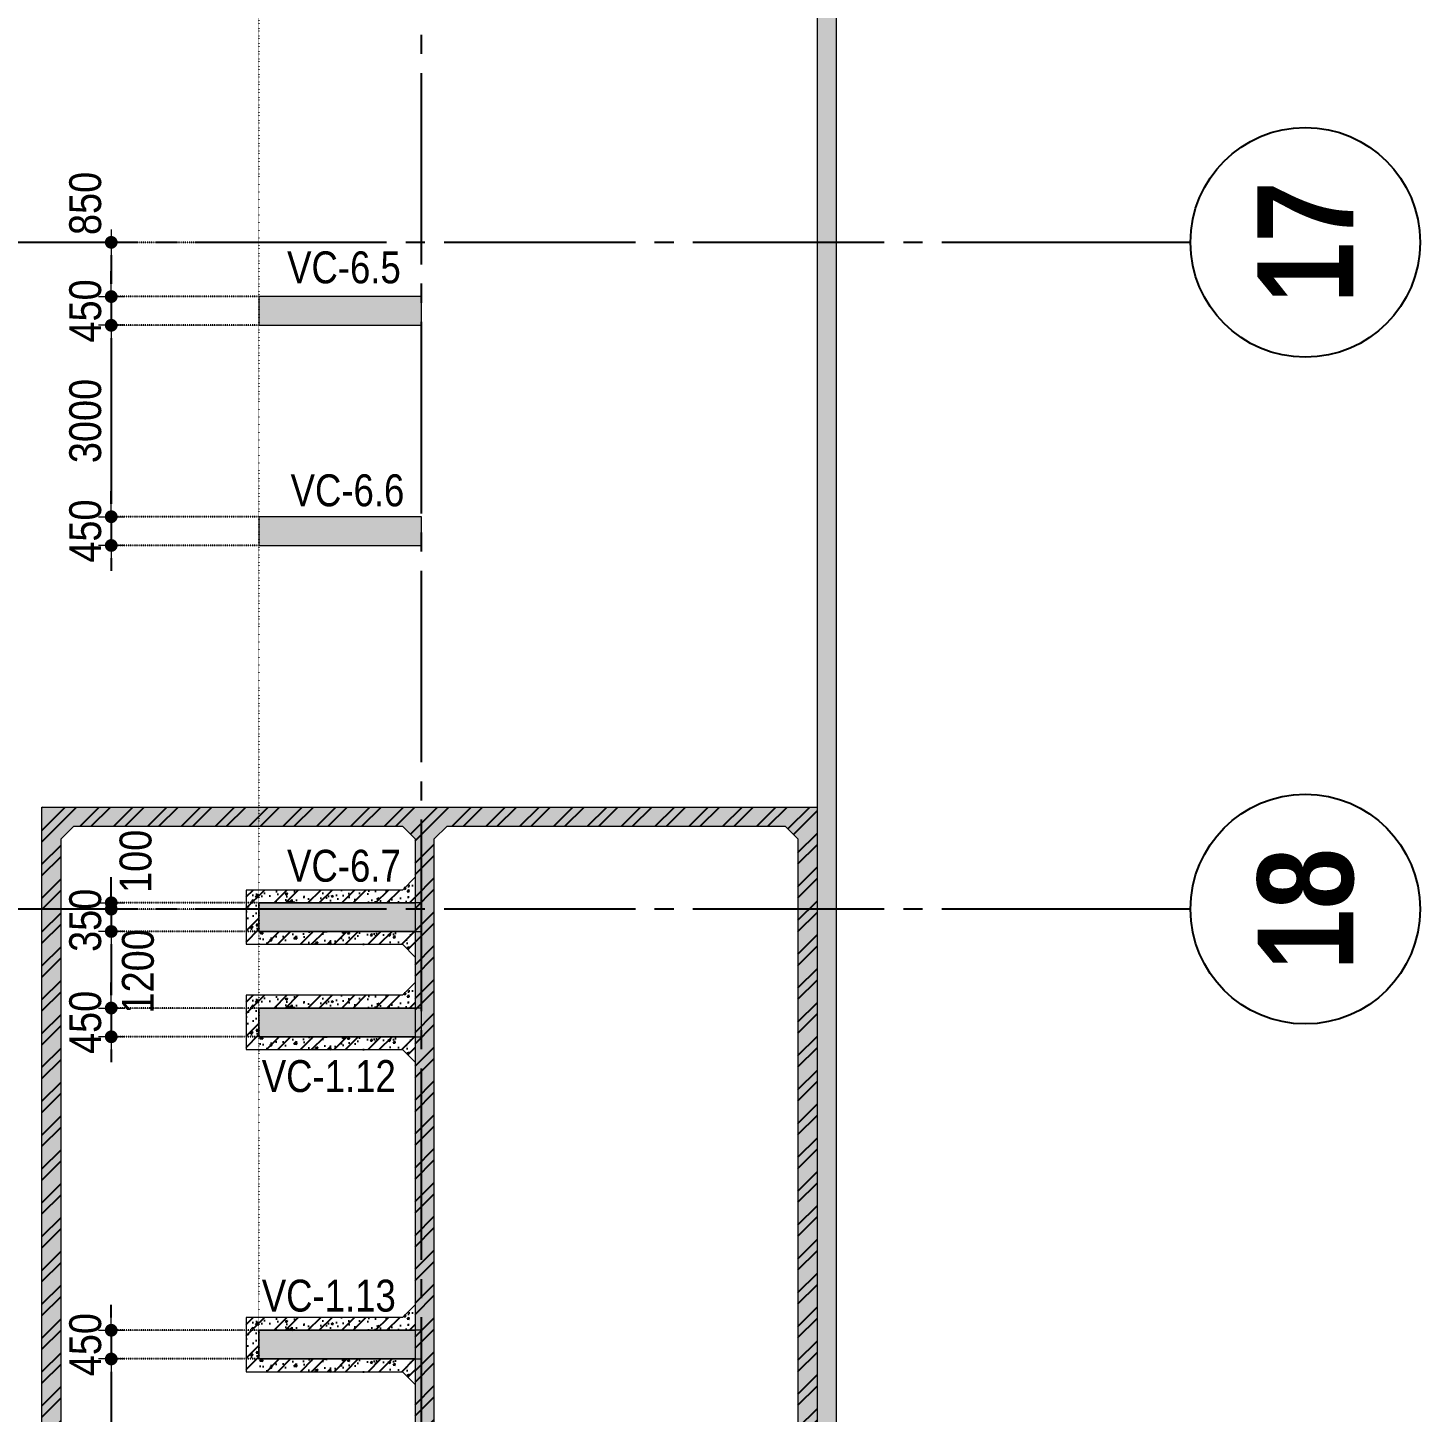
# Model space of a CAD drawing. Header units: millimetres. Extents: x -3973692 to -2843767, y 592734 to 838475.
# Drawn here: x -3855116 to -3833292, y 614348 to 636043 of the extents above; entities that cross this region are included whole.
import ezdxf
from ezdxf.enums import TextEntityAlignment as Align

# ---------------------------------------------------------------- set-up
doc = ezdxf.new("R2010")
doc.units = ezdxf.units.MM
doc.header["$MEASUREMENT"] = 0
doc.header["$PDMODE"] = 3
doc.header["$PDSIZE"] = -20
for name, pattern in [('CHG_XX_Cot_Ham 2$0$MB_Luoi truc$0$HTT Hidden 21', [3, 2, -1]), ('CHG_XX_Luoi truc$0$MB_Luoi truc$0$Center101', [13, 10, -1, 1, -1]), ('DIVIDE2', [15.875, 6.35, -3.175, 0, -3.175, 0, -3.175]), ('DOT2', [0.125, 0, -0.125]), ('HIDDEN5', [2.8375, 1.25, -1.5875])]:
    doc.linetypes.add(name, pattern=pattern)
doc.layers.get('0').update_dxf_attribs({"lineweight": 9})
doc.layers.get('Defpoints').update_dxf_attribs({"color": 10, "lineweight": 0})
for name, color, linetype, lineweight in [("'S_General_Dim_1", 1, 'Continuous', 18), ("'S_General_Divide_3 Intermediate", 3, 'DIVIDE2', 40), ('CHG_XX_Cot_Ham 2$0$NS-DuongBao', 3, 'Continuous', 18), ('CHG_XX_Cot_Ham 2$0$NS-Hatch', 8, 'Continuous', 25), ('CHG_XX_Cot_Ham 2$0$NS-Pier-H2', 150, 'Continuous', 13), ('CHG_XX_Cot_Ham 2$0$NS-Pier-H2 @ 1', 150, 'Continuous', 13), ('CHG_XX_Cot_Ham 2$0$NS-Pier-H2 @ 150 VP1', 150, 'Continuous', 13), ('CHG_XX_Cot_Ham 2$0$NS-Pier-H2 @ 150 VP2', 150, 'Continuous', 13), ('CHG_XX_Cot_Ham 2$0$NS-Pier-H2 @ 150 VP3', 150, 'Continuous', 13), ('CHG_XX_Cot_Ham 2$0$NS-Pier-H2 @ 150 VP4', 150, 'Continuous', 13), ('CHG_XX_Cot_Ham 2$0$NS-Pier-H2 @ 150 VP5', 150, 'Continuous', 13), ('CHG_XX_Cot_Ham 2$0$NS-Pier-H2 @ 150 VP6', 150, 'Continuous', 13), ('CHG_XX_Cot_Ham 2$0$NS-Pier-H2 @ 150 VP7', 150, 'Continuous', 13), ('CHG_XX_Cot_Ham 2$0$NS-Pier-H2 @ 150 VP8', 150, 'Continuous', 13), ('CHG_XX_Cot_Ham 2$0$NS-Pier-H2 @ 150 VP9', 150, 'Continuous', 13), ('CHG_XX_Cot_Ham 2$0$NS-Pier-H2 @ 150 VPModel', 150, 'Continuous', 13), ('TEXT', 7, 'Continuous', 15)]:
    doc.layers.add(name, color=color, linetype=linetype, lineweight=lineweight)
for name, color, linetype in [('CHG_XX_Luoi truc$0$Grid', 34, 'Continuous'), ('CHG_XX_Luoi truc$0$Grid Line', 251, 'CHG_XX_Luoi truc$0$MB_Luoi truc$0$Center101'), ('dim', 1, 'Continuous')]:
    doc.layers.add(name, color=color, linetype=linetype)
doc.styles.add('arial', font='arial.ttf', dxfattribs={"width": 0.85})
doc.styles.add('CHG_XX_Luoi truc$0$MB_Luoi truc$0$Grid A-F$0$VNI-HelveCB', font='')
doc.styles.add('TTP-HelCon', font='')
doc.styles.get('CHG_XX_Luoi truc$0$MB_Luoi truc$0$Grid A-F$0$VNI-HelveCB').set_extended_font_data('VNI-Helve-Condense', bold=True)
doc.styles.get('TTP-HelCon').set_extended_font_data('VNI-Helve-Condense')
doc.dimstyles.new('200', dxfattribs={"dimscale": 200, "dimtxt": 2.5, "dimasz": 1, "dimexe": 0, "dimexo": 0, "dimgap": 0.75, "dimtad": 1, "dimdec": 0, "dimrnd": 10, "dimzin": 9, "dimdsep": 46, "dimtxsty": 'arial', "dimblk1": 'DIMDOT', "dimblk2": 'DIMDOT', "dimsah": 1, "dimcen": 2, "dimdle": 3, "dimclre": 8, "dimclrt": 2, "dimadec": 0, "dimazin": 0, "dimtfac": 1, "dimtdec": 0, "dimtix": 1, "dimtmove": 2, "dimatfit": 3, "dimldrblk": 'DIMPIJL', "dimfxl": 1, "dimtvp": 1.8, "dimtolj": 1, "dimtzin": 0, "dimarcsym": 0})

# ---------------------------------------------------------------- blocks, each defined once
blk = doc.blocks.new('*U3253')
at = {"layer": 'CHG_XX_Cot_Ham 2$0$NS-Pier-H2 @ 1'}
h = blk.add_hatch(color=256, dxfattribs=at)
h.dxf.hatch_style = 1
h.paths.add_polyline_path([(450, 0), (0, 0), (0, -2550), (450, -2550)])
at = {"layer": 'CHG_XX_Cot_Ham 2$0$NS-Pier-H2 @ 150 VP1'}
h = blk.add_hatch(color=256, dxfattribs=at)
h.dxf.hatch_style = 1
h.paths.add_polyline_path([(450, 0), (0, 0), (0, -2550), (450, -2550)])
at = {"layer": 'CHG_XX_Cot_Ham 2$0$NS-Pier-H2 @ 150 VP2'}
h = blk.add_hatch(color=256, dxfattribs=at)
h.dxf.hatch_style = 1
h.paths.add_polyline_path([(450, 0), (0, 0), (0, -2550), (450, -2550)])
at = {"layer": 'CHG_XX_Cot_Ham 2$0$NS-Pier-H2 @ 150 VP3'}
h = blk.add_hatch(color=256, dxfattribs=at)
h.dxf.hatch_style = 1
h.paths.add_polyline_path([(450, 0), (0, 0), (0, -2550), (450, -2550)])
at = {"layer": 'CHG_XX_Cot_Ham 2$0$NS-Pier-H2 @ 150 VP4'}
h = blk.add_hatch(color=256, dxfattribs=at)
h.dxf.hatch_style = 1
h.paths.add_polyline_path([(450, 0), (0, 0), (0, -2550), (450, -2550)])
at = {"layer": 'CHG_XX_Cot_Ham 2$0$NS-Pier-H2 @ 150 VP5'}
h = blk.add_hatch(color=256, dxfattribs=at)
h.dxf.hatch_style = 1
h.paths.add_polyline_path([(450, 0), (0, 0), (0, -2550), (450, -2550)])
at = {"layer": 'CHG_XX_Cot_Ham 2$0$NS-Pier-H2 @ 150 VP6'}
h = blk.add_hatch(color=256, dxfattribs=at)
h.dxf.hatch_style = 1
h.paths.add_polyline_path([(450, 0), (0, 0), (0, -2550), (450, -2550)])
at = {"layer": 'CHG_XX_Cot_Ham 2$0$NS-Pier-H2 @ 150 VP7'}
h = blk.add_hatch(color=256, dxfattribs=at)
h.dxf.hatch_style = 1
h.paths.add_polyline_path([(450, 0), (0, 0), (0, -2550), (450, -2550)])
at = {"layer": 'CHG_XX_Cot_Ham 2$0$NS-Pier-H2 @ 150 VP8'}
h = blk.add_hatch(color=256, dxfattribs=at)
h.dxf.hatch_style = 1
h.paths.add_polyline_path([(450, 0), (0, 0), (0, -2550), (450, -2550)])
at = {"layer": 'CHG_XX_Cot_Ham 2$0$NS-Pier-H2 @ 150 VP9'}
h = blk.add_hatch(color=256, dxfattribs=at)
h.dxf.hatch_style = 1
h.paths.add_polyline_path([(450, 0), (0, 0), (0, -2550), (450, -2550)])
at = {"layer": 'CHG_XX_Cot_Ham 2$0$NS-Pier-H2 @ 150 VPModel'}
h = blk.add_hatch(color=256, dxfattribs=at)
h.dxf.hatch_style = 1
h.paths.add_polyline_path([(450, 0), (0, 0), (0, -2550), (450, -2550)])
blk = doc.blocks.new('CHG_XX_Cot_Ham 2$0$Block A_C450x2250')
at = {"layer": 'CHG_XX_Cot_Ham 2$0$NS-Pier-H2'}
blk.add_lwpolyline([(450, -2550), (0, -2550), (0, 0), (450, 0)], close=True, dxfattribs=at)
blk.add_blockref('*U3253', (0, 0), dxfattribs=at)
blk = doc.blocks.new('*U2841')
at = {"layer": 'CHG_XX_Luoi truc$0$Grid Line'}
blk.add_line((0, 0), (0, 608), dxfattribs=at)
at = {"layer": 'CHG_XX_Luoi truc$0$Grid', "lineweight": -2, "style": 'CHG_XX_Luoi truc$0$MB_Luoi truc$0$Grid A-F$0$VNI-HelveCB'}
for tag, p in [('GRIDSUB', (0, 617)), ('GRID', (0, -9))]:
    blk.add_attdef(tag, text='', height=5, dxfattribs=at).set_placement(p, align=Align.MIDDLE)
blk = doc.blocks.new('*U2843')
at = {"layer": 'CHG_XX_Luoi truc$0$Grid', "lineweight": -2}
blk.add_line((0, -3), (0, 0), dxfattribs=at)
blk.add_circle((0, -9), 6, dxfattribs=at)
at = {"layer": 'CHG_XX_Luoi truc$0$Grid Line'}
blk.add_line((0, 0), (0, 438), dxfattribs=at)
at = {"layer": 'CHG_XX_Luoi truc$0$Grid', "lineweight": -2, "style": 'CHG_XX_Luoi truc$0$MB_Luoi truc$0$Grid A-F$0$VNI-HelveCB'}
for tag, p in [('GRIDSUB', (0, 447)), ('GRID', (0, -9))]:
    blk.add_attdef(tag, text='', height=5, dxfattribs=at).set_placement(p, align=Align.MIDDLE)
blk = doc.blocks.new('CHG_XX_Luoi truc')
at = {"layer": 'CHG_XX_Luoi truc$0$Grid', "xscale": 300, "yscale": 300, "zscale": 300}
blk.add_blockref('*U2841', (99550, -12747), dxfattribs=at)
at = {"layer": 'CHG_XX_Luoi truc$0$Grid'}
ref = blk.add_blockref('*U2843', (110703, 22700), dxfattribs=dict(at, xscale=300.0000000000013, yscale=300.0000000000013, zscale=300.0000000000013, rotation=90))
ref.add_attrib('GRID', '17', dxfattribs={"lineweight": -2, "height": 1500, "rotation": 90, "style": 'CHG_XX_Luoi truc$0$MB_Luoi truc$0$Grid A-F$0$VNI-HelveCB'}).set_placement((113403, 22700), align=Align.MIDDLE)
ref = blk.add_blockref('*U2843', (110703, 12250), dxfattribs=dict(at, xscale=300.0000000000013, yscale=300.0000000000013, zscale=300.0000000000013, rotation=90))
ref.add_attrib('GRID', '18', dxfattribs={"lineweight": -2, "height": 1500, "rotation": 90, "style": 'CHG_XX_Luoi truc$0$MB_Luoi truc$0$Grid A-F$0$VNI-HelveCB'}).set_placement((113403, 12250), align=Align.MIDDLE)
blk = doc.blocks.new('CHG_XX_Cot_Ham 2')
at = {"layer": 'CHG_XX_Cot_Ham 2$0$NS-Hatch'}
h = blk.add_hatch(dxfattribs=at)
h.set_pattern_fill('ANSI32', color=256, scale=1000, style=0)
h.set_pattern_definition([(45, (-2213769.43, 588216.8), (-265.165043, 265.165043), []), (45, (-2213592.66, 588216.8), (-265.165043, 265.165043), [])])
h.paths.add_polyline_path([(99450, -8200), (99250, -8400), (94099.8, -8400), (93899.8, -8200), (93899.8, 13349.8), (94100, 13550), (96700, 13550), (99250, 13550), (99450, 13350)], flags=16)
h.paths.add_polyline_path([(93599.8, 13850), (97000, 13850), (99550, 13850), (105750, 13850), (105750, -5913.6), (103434.7, -8700), (93599.8, -8700)])
h.paths.add_polyline_path([(99950, 13550), (105250, 13550), (105450, 13350), (105450, -5805.3), (103294, -8400), (99950, -8400), (99750, -8200), (99750, 13350)])
h = blk.add_hatch(dxfattribs=at)
h.set_pattern_fill('AR-CONC', color=256, scale=50)
h.set_pattern_definition([(50, (0, 0), (358.6301, -31.3761), [37.5, -412.5]), (355, (0, 0), (-69.3757, 376.0961), [30, -330]), (100.45144, (29.9, -2.6), (289.2544, 344.72), [31.8701, -350.571]), (46.1842, (0, 100), (533.6207, -82.7596), [56.25, -618.75]), (96.63564, (44.47, 93.1), (467.331, 487.0593), [47.8052, -525.857]), (351.18416, (0, 100), (467.331, 487.0593), [45, -495]), (21, (50, 75), (298.4535, -201.30945), [37.5, -412.5]), (326, (50, 75), (121.6577, 362.575), [30, -330]), (71.45144, (74.87, 58.22), (420.1112, 161.2656), [31.8701, -350.571]), (37.5, (0, 0), (6.07993, 166.44693), [0, -326, 0, -335, 0, -331.25]), (7.5, (0, 0), (131.53477, 197.20586), [0, -191, 0, -318.5, 0, -126.25]), (327.5, (-111.5, 0), (266.91122, -11.27744), [0, -125, 0, -390, 0, -517.5]), (317.5, (-161.5, 0), (291.5931, 50.0525), [0, -162.5, 0, -259, 0, -367.5])])
h.paths.add_polyline_path([(99450, -8200), (99250, -8400), (94099.8, -8400), (93899.8, -8200), (93899.8, 13349.8), (94100, 13550), (96700, 13550), (99250, 13550), (99450, 13350)], flags=16)
h.paths.add_polyline_path([(93599.8, 13850), (97000, 13850), (99550, 13850), (105750, 13850), (105750, -5913.6), (103434.7, -8700), (93599.8, -8700)])
h.paths.add_polyline_path([(99950, 13550), (105250, 13550), (105450, 13350), (105450, -5805.3), (103294, -8400), (99950, -8400), (99750, -8200), (99750, 13350)])
h = blk.add_hatch(dxfattribs=at)
h.set_pattern_fill('AR-CONC', color=256, scale=50)
h.set_pattern_definition([(50, (-2213769.43, 588216.8), (358.63009, -31.376067), [37.5, -412.5]), (355, (-2213769.43, 588216.8), (-69.375667, 376.096067), [30, -330]), (100.451444, (-2213739.55, 588214.2), (289.254423, 344.719995), [31.870096, -350.571056]), (46.1842, (-2213769.43, 588316.8), (533.620665, -82.75964), [56.25, -618.75]), (96.635635, (-2213724.97, 588309.9), (467.33097, 487.0593), [47.80517, -525.85688]), (351.184164, (-2213769.43, 588316.8), (467.33097, 487.0593), [45, -495]), (21, (-2213719.43, 588291.8), (298.453526, -201.309445), [37.5, -412.5]), (326, (-2213719.43, 588291.8), (121.657666, 362.57502), [30, -330]), (71.451445, (-2213694.56, 588275.03), (420.11119, 161.265576), [31.870095, -350.571056]), (37.5, (-2213769.43, 588216.81), (6.079928, 166.446927), [0, -326, 0, -335, 0, -331.25]), (7.5, (-2213769.43, 588216.81), (131.534769, 197.205856), [0, -191, 0, -318.5, 0, -126.25]), (327.5, (-2213880.93, 588216.81), (266.911218, -11.277436), [0, -125, 0, -390, 0, -517.5]), (317.5, (-2213930.93, 588216.8), (291.593085, 50.052491), [0, -162.5, 0, -259, 0, -367.5])])
h.paths.add_polyline_path([(99450, 12750), (99250, 12550), (96800, 12550), (96800, 11700), (99250, 11700), (99450, 11500), (99450, 11900), (97000, 11900), (97000, 12350), (99450, 12350)])
h = blk.add_hatch(dxfattribs=at)
h.set_pattern_fill('ANSI32', color=256, scale=1000, style=0)
h.set_pattern_definition([(45, (-2213769.43, 588216.8), (-265.16504, 265.16504), []), (45, (-2213592.66, 588216.8), (-265.16504, 265.16504), [])])
h.paths.add_polyline_path([(99450, 12750), (99250, 12550), (96800, 12550), (96800, 11700), (99250, 11700), (99450, 11500), (99450, 11900), (97000, 11900), (97000, 12350), (99450, 12350)])
h = blk.add_hatch(dxfattribs=at)
h.set_pattern_fill('AR-CONC', color=256, scale=50)
h.set_pattern_definition([(50, (-2213769.43, 586566.8), (358.63009, -31.376067), [37.5, -412.5]), (355, (-2213769.43, 586566.8), (-69.375667, 376.096067), [30, -330]), (100.451444, (-2213739.55, 586564.2), (289.254423, 344.719995), [31.870096, -350.571056]), (46.1842, (-2213769.43, 586666.8), (533.620665, -82.75964), [56.25, -618.75]), (96.635635, (-2213724.97, 586659.9), (467.33097, 487.0593), [47.80517, -525.85688]), (351.184164, (-2213769.43, 586666.8), (467.33097, 487.0593), [45, -495]), (21, (-2213719.43, 586641.8), (298.453526, -201.309445), [37.5, -412.5]), (326, (-2213719.43, 586641.8), (121.657666, 362.57502), [30, -330]), (71.451445, (-2213694.56, 586625.03), (420.11119, 161.265576), [31.870095, -350.571056]), (37.5, (-2213769.43, 586566.81), (6.079928, 166.446927), [0, -326, 0, -335, 0, -331.25]), (7.5, (-2213769.43, 586566.81), (131.534769, 197.205856), [0, -191, 0, -318.5, 0, -126.25]), (327.5, (-2213880.93, 586566.81), (266.911218, -11.277436), [0, -125, 0, -390, 0, -517.5]), (317.5, (-2213930.93, 586566.8), (291.593085, 50.052491), [0, -162.5, 0, -259, 0, -367.5])])
h.paths.add_polyline_path([(99450, 11100), (99250, 10900), (96800, 10900), (96800, 10050), (99250, 10050), (99450, 9850), (99450, 10250), (97000, 10250), (97000, 10700), (99450, 10700)])
h = blk.add_hatch(dxfattribs=at)
h.set_pattern_fill('ANSI32', color=256, scale=1000, style=0)
h.set_pattern_definition([(45, (-2213769.43, 586566.8), (-265.16504, 265.16504), []), (45, (-2213592.66, 586566.8), (-265.16504, 265.16504), [])])
h.paths.add_polyline_path([(99450, 11100), (99250, 10900), (96800, 10900), (96800, 10050), (99250, 10050), (99450, 9850), (99450, 10250), (97000, 10250), (97000, 10700), (99450, 10700)])
h = blk.add_hatch(dxfattribs=at)
h.set_pattern_fill('AR-CONC', color=256, scale=50)
h.set_pattern_definition([(50, (-2213769.43, 581516.8), (358.63009, -31.376067), [37.5, -412.5]), (355, (-2213769.43, 581516.8), (-69.375667, 376.096067), [30, -330]), (100.451444, (-2213739.55, 581514.2), (289.254423, 344.719995), [31.870096, -350.571056]), (46.1842, (-2213769.43, 581616.8), (533.620665, -82.75964), [56.25, -618.75]), (96.635635, (-2213724.97, 581609.9), (467.33097, 487.0593), [47.80517, -525.85688]), (351.184164, (-2213769.43, 581616.8), (467.33097, 487.0593), [45, -495]), (21, (-2213719.43, 581591.8), (298.453526, -201.309445), [37.5, -412.5]), (326, (-2213719.43, 581591.8), (121.657666, 362.57502), [30, -330]), (71.451445, (-2213694.56, 581575.03), (420.11119, 161.265576), [31.870095, -350.571056]), (37.5, (-2213769.43, 581516.81), (6.079928, 166.446927), [0, -326, 0, -335, 0, -331.25]), (7.5, (-2213769.43, 581516.81), (131.534769, 197.205856), [0, -191, 0, -318.5, 0, -126.25]), (327.5, (-2213880.93, 581516.81), (266.911218, -11.277436), [0, -125, 0, -390, 0, -517.5]), (317.5, (-2213930.93, 581516.8), (291.593085, 50.052491), [0, -162.5, 0, -259, 0, -367.5])])
h.paths.add_polyline_path([(99450, 6050), (99250, 5850), (96800, 5850), (96800, 5000), (99250, 5000), (99450, 4800), (99450, 5200), (97000, 5200), (97000, 5650), (99450, 5650)])
h = blk.add_hatch(dxfattribs=at)
h.set_pattern_fill('ANSI32', color=256, scale=1000, style=0)
h.set_pattern_definition([(45, (-2213769.43, 581516.8), (-265.16504, 265.16504), []), (45, (-2213592.66, 581516.8), (-265.16504, 265.16504), [])])
h.paths.add_polyline_path([(99450, 6050), (99250, 5850), (96800, 5850), (96800, 5000), (99250, 5000), (99450, 4800), (99450, 5200), (97000, 5200), (97000, 5650), (99450, 5650)])
at = {"layer": 'CHG_XX_Cot_Ham 2$0$NS-Pier-H2'}
h = blk.add_hatch(color=256, dxfattribs=at)
h.dxf.hatch_style = 1
h.paths.add_polyline_path([(99639.2, 163400), (-10900, 163400), (-10900, 85450), (-300, 85450), (-300, 84050), (32350, 84050), (32350, -9000), (103575.5, -9000), (106050, -6022), (106050, 158254.3)])
h.paths.add_polyline_path([(99533.7, 163100), (105750, 158110.4), (105750, 90450), (105650, 90450), (105750, 90450), (105750, 13850), (105750, 13722.3), (105750, -5913.6), (103434.7, -8700), (93599.8, -8700), (93299.8, -8700), (32650, -8700), (32650, 84350), (0, 84350), (0, 85750), (-10600, 85750), (-10600, 163100), (93600, 163100)], flags=16)
at = {"layer": 'CHG_XX_Cot_Ham 2$0$NS-DuongBao'}
for points in [[(93599.8, 13850), (97000, 13850), (97000, 13850), (99550, 13850), (99550, 13850), (105750, 13850), (105750, -5913.6), (103434.7, -8700), (93599.8, -8700), (93599.8, 13850)], [(99450, -8200), (99250, -8400), (94099.8, -8400), (93899.8, -8200), (93899.8, 13349.8), (94100, 13550), (96700, 13550), (96700, 13550), (99250, 13550), (99450, 13350), (99450, -8200)], [(105450, 13350), (105450, -5805.3), (103294, -8400), (99950, -8400), (99750, -8200), (99750, 13350), (99950, 13550), (105250, 13550), (105450, 13350)], [(99450, 12750), (99250, 12550), (96800, 12550), (96800, 11700), (99250, 11700), (99450, 11500)], [(99450, 11100), (99250, 10900), (96800, 10900), (96800, 10050), (99250, 10050), (99450, 9850)], [(99450, 6050), (99250, 5850), (96800, 5850), (96800, 5000), (99250, 5000), (99450, 4800)]]:
    blk.add_lwpolyline(points, dxfattribs=at)
at = {"layer": 'CHG_XX_Cot_Ham 2$0$NS-Pier-H2'}
for p, q in [((106050, 158254.3), (106050, -6022)), ((105750, 90450), (105750, 13850)), ((99550, 13850), (99550, 13850)), ((105650, 13850), (105750, 13850))]:
    blk.add_line(p, q, dxfattribs=at)
at = {"layer": 'CHG_XX_Cot_Ham 2$0$NS-Pier-H2', "linetype": 'CHG_XX_Cot_Ham 2$0$MB_Luoi truc$0$HTT Hidden 21'}
blk.add_lwpolyline([(99639.2, 163400), (106050, 158254.3), (106050, -6022), (103575.5, -9000), (32350, -9000), (32350, 84050), (-300, 84050), (-300, 85450), (-10900, 85450), (-10900, 163400)], close=True, dxfattribs=at)
at = {"layer": 'CHG_XX_Cot_Ham 2$0$NS-Pier-H2'}
for points in [[(97000, 12350), (99450, 12350), (99450, 11900), (97000, 11900)], [(97000, 10700), (99450, 10700), (99450, 10250), (97000, 10250)], [(97000, 5650), (99450, 5650), (99450, 5200), (97000, 5200)]]:
    blk.add_lwpolyline(points, close=True, dxfattribs=at)
for points in [[(99450, 11500), (99450, 11100)], [(99450, 9850), (99450, 6050)], [(99450, 4800), (99450, -8100)]]:
    blk.add_lwpolyline(points, dxfattribs=at)
blk.add_blockref('CHG_XX_Luoi truc', (0, 0), dxfattribs=at)
at = {"layer": 'CHG_XX_Cot_Ham 2$0$NS-Pier-H2', "xscale": -1, "rotation": 90}
for p in [(97000, 21850), (97000, 18400), (97000, 12350), (97000, 10700), (97000, 5650)]:
    blk.add_blockref('CHG_XX_Cot_Ham 2$0$Block A_C450x2250', p, dxfattribs=at)
blk = doc.blocks.new('c')
at = {"layer": 'TEXT', "color": 3, "style": 'TTP-HelCon'}
for s, p in [('VC-6.5', (-2107, 22058)), ('VC-6.6', (-2052, 18564)), ('VC-6.7', (-2107, 12680)), ('VC-1.12', (-2504, 9384)), ('VC-1.13', (-2504, 5943))]:
    blk.add_text(s, height=500, dxfattribs=at).set_placement(p)
blk = doc.blocks.new('DIMDOT')
for p, q in [((1, 0), (-1, 0)), ((0, -1), (0, 1))]:
    blk.add_line(p, q)
at = {"const_width": 0.5}
blk.add_lwpolyline([(-0.25, 0, 1), (0.25, 0, 1)], format="xyb", close=True, dxfattribs=at)
blk = doc.blocks.new('*D2161')
at = {"layer": "'S_General_Dim_1", "color": 8, "linetype": 'HIDDEN5', "lineweight": -2, "transparency": 16777216}
for p, q in [((-3851495, 632681), (-3853809, 632681)), ((-3851495, 631831), (-3853809, 631831))]:
    blk.add_line(p, q, dxfattribs=at)
at = {"layer": "'S_General_Dim_1", "color": 0, "lineweight": -2, "transparency": 16777216}
blk.add_line((-3853809, 632481), (-3853809, 632031), dxfattribs=at)
at = {"layer": 'Defpoints', "color": 0, "transparency": 16777216}
for p in [(-3851495, 632681), (-3853809, 631831), (-3851495, 631831)]:
    blk.add_point(p, dxfattribs=at)
at = {"layer": "'S_General_Dim_1", "color": 0, "lineweight": -2, "transparency": 16777216, "xscale": 200, "yscale": 200, "zscale": 200}
for p, rotation in [((-3853809, 632681), 90), ((-3853809, 631831), 270)]:
    blk.add_blockref('DIMDOT', p, dxfattribs=dict(at, rotation=rotation))
at = {"layer": "'S_General_Dim_1", "color": 2, "transparency": 16777216, "insert": (-3854214, 633291), "char_height": 500, "attachment_point": 5, "rotation": 90, "style": 'arial'}
blk.add_mtext('\\A1;850', dxfattribs=at)
blk = doc.blocks.new('DIMPIJL')
at = {"linetype": 'ByBlock'}
blk.add_solid([(-2.5, 0.42), (-2.5, -0.42), (0, 0)], dxfattribs=at)
blk = doc.blocks.new('*D2162')
at = {"layer": "'S_General_Dim_1", "color": 0, "lineweight": -2, "transparency": 16777216}
for p, q in [((-3853809, 632031), (-3853809, 632231)), ((-3853809, 631831), (-3853809, 631381)), ((-3853809, 631181), (-3853809, 630981))]:
    blk.add_line(p, q, dxfattribs=at)
at = {"layer": "'S_General_Dim_1", "color": 8, "linetype": 'HIDDEN5', "lineweight": -2, "transparency": 16777216}
for p, q in [((-3851495, 631831), (-3853809, 631831)), ((-3851495, 631381), (-3853809, 631381))]:
    blk.add_line(p, q, dxfattribs=at)
at = {"layer": 'Defpoints', "color": 0, "transparency": 16777216}
for p in [(-3851495, 631831), (-3853809, 631381), (-3851495, 631381)]:
    blk.add_point(p, dxfattribs=at)
at = {"layer": "'S_General_Dim_1", "color": 0, "lineweight": -2, "transparency": 16777216, "xscale": 200, "yscale": 200, "zscale": 200}
for p, rotation in [((-3853809, 631831), 270), ((-3853809, 631381), 90)]:
    blk.add_blockref('DIMDOT', p, dxfattribs=dict(at, rotation=rotation))
at = {"layer": "'S_General_Dim_1", "color": 2, "transparency": 16777216, "insert": (-3854214, 631606), "char_height": 500, "attachment_point": 5, "rotation": 90, "style": 'arial'}
blk.add_mtext('\\A1;450', dxfattribs=at)
blk = doc.blocks.new('*D2163')
at = {"layer": "'S_General_Dim_1", "color": 8, "linetype": 'HIDDEN5', "lineweight": -2, "transparency": 16777216}
for p, q in [((-3851495, 631381), (-3853809, 631381)), ((-3851495, 628381), (-3853809, 628381))]:
    blk.add_line(p, q, dxfattribs=at)
at = {"layer": "'S_General_Dim_1", "color": 0, "lineweight": -2, "transparency": 16777216}
blk.add_line((-3853809, 631181), (-3853809, 628581), dxfattribs=at)
at = {"layer": 'Defpoints', "color": 0, "transparency": 16777216}
for p in [(-3851495, 631381), (-3853809, 628381), (-3851495, 628381)]:
    blk.add_point(p, dxfattribs=at)
at = {"layer": "'S_General_Dim_1", "color": 0, "lineweight": -2, "transparency": 16777216, "xscale": 200, "yscale": 200, "zscale": 200}
for p, rotation in [((-3853809, 631381), 90), ((-3853809, 628381), 270)]:
    blk.add_blockref('DIMDOT', p, dxfattribs=dict(at, rotation=rotation))
at = {"layer": "'S_General_Dim_1", "color": 2, "transparency": 16777216, "insert": (-3854214, 629881), "char_height": 500, "attachment_point": 5, "rotation": 90, "style": 'arial'}
blk.add_mtext('\\A1;3000', dxfattribs=at)
blk = doc.blocks.new('*D2164')
at = {"layer": "'S_General_Dim_1", "color": 0, "lineweight": -2, "transparency": 16777216}
for p, q in [((-3853809, 628581), (-3853809, 628781)), ((-3853809, 628381), (-3853809, 627931)), ((-3853809, 627731), (-3853809, 627531))]:
    blk.add_line(p, q, dxfattribs=at)
at = {"layer": "'S_General_Dim_1", "color": 8, "linetype": 'HIDDEN5', "lineweight": -2, "transparency": 16777216}
for p, q in [((-3851495, 628381), (-3853809, 628381)), ((-3851495, 627931), (-3853809, 627931))]:
    blk.add_line(p, q, dxfattribs=at)
at = {"layer": 'Defpoints', "color": 0, "transparency": 16777216}
for p in [(-3851495, 628381), (-3853809, 627931), (-3851495, 627931)]:
    blk.add_point(p, dxfattribs=at)
at = {"layer": "'S_General_Dim_1", "color": 0, "lineweight": -2, "transparency": 16777216, "xscale": 200, "yscale": 200, "zscale": 200}
for p, rotation in [((-3853809, 628381), 270), ((-3853809, 627931), 90)]:
    blk.add_blockref('DIMDOT', p, dxfattribs=dict(at, rotation=rotation))
at = {"layer": "'S_General_Dim_1", "color": 2, "transparency": 16777216, "insert": (-3854214, 628156), "char_height": 500, "attachment_point": 5, "rotation": 90, "style": 'arial'}
blk.add_mtext('\\A1;450', dxfattribs=at)
blk = doc.blocks.new('*D2165')
at = {"layer": "'S_General_Dim_1", "color": 0, "lineweight": -2, "transparency": 16777216}
for p, q in [((-3853809, 622531), (-3853809, 622731)), ((-3853809, 622331), (-3853809, 622231)), ((-3853809, 622031), (-3853809, 621831))]:
    blk.add_line(p, q, dxfattribs=at)
at = {"layer": "'S_General_Dim_1", "color": 8, "linetype": 'HIDDEN5', "lineweight": -2, "transparency": 16777216}
for p, q in [((-3851495, 622331), (-3853809, 622331)), ((-3851495, 622231), (-3853809, 622231))]:
    blk.add_line(p, q, dxfattribs=at)
at = {"layer": 'Defpoints', "color": 0, "transparency": 16777216}
for p in [(-3853809, 622231), (-3851495, 622331), (-3851495, 622231)]:
    blk.add_point(p, dxfattribs=at)
at = {"layer": "'S_General_Dim_1", "color": 0, "lineweight": -2, "transparency": 16777216, "xscale": 200, "yscale": 200, "zscale": 200}
for p, rotation in [((-3853809, 622331), 270), ((-3853809, 622231), 90)]:
    blk.add_blockref('DIMDOT', p, dxfattribs=dict(at, rotation=rotation))
at = {"layer": "'S_General_Dim_1", "color": 2, "transparency": 16777216, "insert": (-3853425, 622980), "char_height": 500, "attachment_point": 5, "rotation": 90, "style": 'arial'}
blk.add_mtext('\\A1;100', dxfattribs=at)
blk = doc.blocks.new('*D2166')
at = {"layer": "'S_General_Dim_1", "color": 0, "lineweight": -2, "transparency": 16777216}
for p, q in [((-3853809, 622431), (-3853809, 622631)), ((-3853809, 622231), (-3853809, 621881)), ((-3853809, 621681), (-3853809, 621481))]:
    blk.add_line(p, q, dxfattribs=at)
at = {"layer": "'S_General_Dim_1", "color": 8, "linetype": 'HIDDEN5', "lineweight": -2, "transparency": 16777216}
for p, q in [((-3851495, 622231), (-3853809, 622231)), ((-3851495, 621881), (-3853809, 621881))]:
    blk.add_line(p, q, dxfattribs=at)
at = {"layer": 'Defpoints', "color": 0, "transparency": 16777216}
for p in [(-3851495, 622231), (-3853809, 621881), (-3851495, 621881)]:
    blk.add_point(p, dxfattribs=at)
at = {"layer": "'S_General_Dim_1", "color": 0, "lineweight": -2, "transparency": 16777216, "xscale": 200, "yscale": 200, "zscale": 200}
for p, rotation in [((-3853809, 622231), 270), ((-3853809, 621881), 90)]:
    blk.add_blockref('DIMDOT', p, dxfattribs=dict(at, rotation=rotation))
at = {"layer": "'S_General_Dim_1", "color": 2, "transparency": 16777216, "insert": (-3854214, 622056), "char_height": 500, "attachment_point": 5, "rotation": 90, "style": 'arial'}
blk.add_mtext('\\A1;350', dxfattribs=at)
blk = doc.blocks.new('*D2167')
at = {"layer": "'S_General_Dim_1", "color": 8, "linetype": 'HIDDEN5', "lineweight": -2, "transparency": 16777216}
for p, q in [((-3851495, 621881), (-3853809, 621881)), ((-3851495, 620681), (-3853809, 620681))]:
    blk.add_line(p, q, dxfattribs=at)
at = {"layer": "'S_General_Dim_1", "color": 0, "lineweight": -2, "transparency": 16777216}
blk.add_line((-3853809, 621681), (-3853809, 620881), dxfattribs=at)
at = {"layer": 'Defpoints', "color": 0, "transparency": 16777216}
for p in [(-3851495, 621881), (-3853809, 620681), (-3851495, 620681)]:
    blk.add_point(p, dxfattribs=at)
at = {"layer": "'S_General_Dim_1", "color": 0, "lineweight": -2, "transparency": 16777216, "xscale": 200, "yscale": 200, "zscale": 200}
for p, rotation in [((-3853809, 621881), 90), ((-3853809, 620681), 270)]:
    blk.add_blockref('DIMDOT', p, dxfattribs=dict(at, rotation=rotation))
at = {"layer": "'S_General_Dim_1", "color": 2, "transparency": 16777216, "insert": (-3853388, 621256), "char_height": 500, "attachment_point": 5, "rotation": 90, "style": 'arial'}
blk.add_mtext('\\A1;1200', dxfattribs=at)
blk = doc.blocks.new('*D2168')
at = {"layer": "'S_General_Dim_1", "color": 0, "lineweight": -2, "transparency": 16777216}
for p, q in [((-3853809, 620881), (-3853809, 621081)), ((-3853809, 620681), (-3853809, 620231)), ((-3853809, 620031), (-3853809, 619831))]:
    blk.add_line(p, q, dxfattribs=at)
at = {"layer": "'S_General_Dim_1", "color": 8, "linetype": 'HIDDEN5', "lineweight": -2, "transparency": 16777216}
for p, q in [((-3851495, 620681), (-3853809, 620681)), ((-3851495, 620231), (-3853809, 620231))]:
    blk.add_line(p, q, dxfattribs=at)
at = {"layer": 'Defpoints', "color": 0, "transparency": 16777216}
for p in [(-3851495, 620681), (-3853809, 620231), (-3851495, 620231)]:
    blk.add_point(p, dxfattribs=at)
at = {"layer": "'S_General_Dim_1", "color": 0, "lineweight": -2, "transparency": 16777216, "xscale": 200, "yscale": 200, "zscale": 200}
for p, rotation in [((-3853809, 620681), 270), ((-3853809, 620231), 90)]:
    blk.add_blockref('DIMDOT', p, dxfattribs=dict(at, rotation=rotation))
at = {"layer": "'S_General_Dim_1", "color": 2, "transparency": 16777216, "insert": (-3854214, 620456), "char_height": 500, "attachment_point": 5, "rotation": 90, "style": 'arial'}
blk.add_mtext('\\A1;450', dxfattribs=at)
blk = doc.blocks.new('*D2169')
at = {"layer": "'S_General_Dim_1", "color": 0, "lineweight": -2, "transparency": 16777216}
for p, q in [((-3853809, 615831), (-3853809, 616031)), ((-3853809, 615631), (-3853809, 615181)), ((-3853809, 614981), (-3853809, 614781))]:
    blk.add_line(p, q, dxfattribs=at)
at = {"layer": "'S_General_Dim_1", "color": 8, "linetype": 'HIDDEN5', "lineweight": -2, "transparency": 16777216}
for p, q in [((-3851495, 615631), (-3853809, 615631)), ((-3851495, 615181), (-3853809, 615181))]:
    blk.add_line(p, q, dxfattribs=at)
at = {"layer": 'Defpoints', "color": 0, "transparency": 16777216}
for p in [(-3851495, 615631), (-3853809, 615181), (-3851495, 615181)]:
    blk.add_point(p, dxfattribs=at)
at = {"layer": "'S_General_Dim_1", "color": 0, "lineweight": -2, "transparency": 16777216, "xscale": 200, "yscale": 200, "zscale": 200}
for p, rotation in [((-3853809, 615631), 270), ((-3853809, 615181), 90)]:
    blk.add_blockref('DIMDOT', p, dxfattribs=dict(at, rotation=rotation))
at = {"layer": "'S_General_Dim_1", "color": 2, "transparency": 16777216, "insert": (-3854214, 615406), "char_height": 500, "attachment_point": 5, "rotation": 90, "style": 'arial'}
blk.add_mtext('\\A1;450', dxfattribs=at)
blk = doc.blocks.new('*D2170')
at = {"layer": "'S_General_Dim_1", "color": 8, "linetype": 'HIDDEN5', "lineweight": -2, "transparency": 16777216}
for p, q in [((-3851495, 615181), (-3853809, 615181)), ((-3852295, 610431), (-3853809, 610431))]:
    blk.add_line(p, q, dxfattribs=at)
at = {"layer": "'S_General_Dim_1", "color": 0, "lineweight": -2, "transparency": 16777216}
blk.add_line((-3853809, 614981), (-3853809, 610631), dxfattribs=at)
at = {"layer": 'Defpoints', "color": 0, "transparency": 16777216}
for p in [(-3851495, 615181), (-3853809, 610431), (-3852295, 610431)]:
    blk.add_point(p, dxfattribs=at)
at = {"layer": "'S_General_Dim_1", "color": 0, "lineweight": -2, "transparency": 16777216, "xscale": 200, "yscale": 200, "zscale": 200}
for p, rotation in [((-3853809, 615181), 90), ((-3853809, 610431), 270)]:
    blk.add_blockref('DIMDOT', p, dxfattribs=dict(at, rotation=rotation))
at = {"layer": "'S_General_Dim_1", "color": 2, "transparency": 16777216, "insert": (-3854214, 612806), "char_height": 500, "attachment_point": 5, "rotation": 90, "style": 'arial'}
blk.add_mtext('\\A1;4750', dxfattribs=at)

msp = doc.modelspace()

# ---------------------------------------------------------------- linework, layer by layer
at = {"layer": 'dim', "linetype": 'DOT2', "ltscale": 10}
msp.add_line((-3851495.2, 637481), (-3851495.2, 615231), dxfattribs=at)

# ---------------------------------------------------------------- block references
at = {"layer": "'S_General_Divide_3 Intermediate"}
msp.add_blockref('CHG_XX_Cot_Ham 2', (-3948495.2, 609981), dxfattribs=at)
at = {"layer": 'TEXT'}
msp.add_blockref('c', (-3848945.2, 609981), dxfattribs=at)

# ---------------------------------------------------------------- dimensions: what is measured, and where the dimension line sits
at = {"layer": "'S_General_Dim_1"}
for base, p1, p2, picture, middle in [((-3853808.9, 631831), (-3851495.2, 632681), (-3851495.2, 631831), '*D2161', (-3854214.2, 633290.9)), ((-3853808.9, 622231), (-3851495.2, 622331), (-3851495.2, 622231), '*D2165', (-3853425.3, 622979.9)), ((-3853808.9, 620681), (-3851495.2, 621881), (-3851495.2, 620681), '*D2167', (-3853388.1, 621256))]:
    dim = msp.add_linear_dim(base=base, p1=p1, p2=p2, angle=90, dimstyle='200', dxfattribs=at)
    dim.commit()
    dim.dimension.update_dxf_attribs({"geometry": picture, "text_midpoint": middle, "dimtype": 160})
for base, p1, p2, picture, middle in [((-3853808.9, 631381), (-3851495.2, 631831), (-3851495.2, 631381), '*D2162', (-3854214.2, 631606)), ((-3853808.9, 628381), (-3851495.2, 631381), (-3851495.2, 628381), '*D2163', (-3854214.3, 629881)), ((-3853808.9, 627931), (-3851495.2, 628381), (-3851495.2, 627931), '*D2164', (-3854214.2, 628156)), ((-3853808.9, 621881), (-3851495.2, 622231), (-3851495.2, 621881), '*D2166', (-3854214.3, 622056)), ((-3853808.9, 620231), (-3851495.2, 620681), (-3851495.2, 620231), '*D2168', (-3854214.2, 620456)), ((-3853808.9, 615181), (-3851495.2, 615631), (-3851495.2, 615181), '*D2169', (-3854214.2, 615406)), ((-3853808.9, 610431), (-3851495.2, 615181), (-3852295.2, 610431), '*D2170', (-3854214.2, 612806))]:
    dim = msp.add_linear_dim(base=base, p1=p1, p2=p2, angle=90, dimstyle='200', dxfattribs=at)
    dim.commit()
    dim.dimension.update_dxf_attribs({"geometry": picture, "text_midpoint": middle})

doc.saveas('drawing.dxf')
